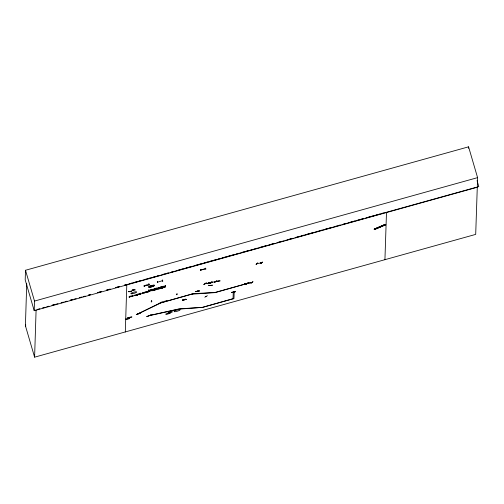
<?xml version="1.0" encoding="UTF-8"?>
<svg xmlns="http://www.w3.org/2000/svg" width="504" height="504" viewBox="0 0 504 504"><rect width="100%" height="100%" fill="white"/><g stroke="black" fill="none" stroke-linecap="round" stroke-linejoin="round"><path stroke-width="0.76" d="M25.666 326.624L25.672 324.576M34.606 355.131L34.6 357.172L384.993 259.667M25.502 270.264L25.2 279.877L34.209 310.685L477.282 187.249L477.584 177.635L468.575 146.828L25.502 270.264L34.511 301.071L34.209 310.685M26.737 283.758L25.408 325.723L34.6 357.172L36.105 309.771M125.307 332.016L126.813 284.495L124.545 285.132L126.813 284.495M134.688 295.048L134.801 295.735L135.872 295.539M135.072 295.508C138.959 294.286 132.659 295.621 135.885 295.47M136.949 295.092L137.983 294.412L136.653 294.865L136.634 295.18L138.127 294.651L136.956 294.827M140.748 293.971L140.433 293.372M140.452 293.303L141.019 293.145L141.076 293.945L139.117 294.223L140.528 293.561M142.418 293.171L142.997 293.007M142.928 292.748L143.243 292.547C143.142 293.763 142.298 293.914 142.928 292.635M144.106 285.472L144.131 286.518M144.862 292.055L144.919 292.874L145.177 291.967M145.631 291.999C145.013 293.391 147.578 292.207 146.828 292.421C145.656 293.114 145.807 291.413 146.954 291.671M147.514 291.406L147.943 291.564L147.514 291.406L147.874 291.236M147.514 291.337L147.596 292.125L147.911 292.036L147.609 291.721M147.943 291.564L147.59 291.589M148.34 290.336L148.882 290.065M148.415 290.506L149.65 290.272L148.308 290.89L148.8 290.902L149.997 290.184L148.34 290.247M148.844 283.941L149.108 285.119M148.938 284.136L148.863 285.132M149.316 290.833L149.959 290.657L150.022 291.451L149.297 290.902M151.71 289.561L152.107 289.17L150.696 290.266L150.324 289.668L150.381 290.468L151.792 289.334M151.49 290.732C154.451 289.756 151.471 291.533 151.414 290.405L152.643 290.109M151.868 289.592L152.164 289.97L152.183 289.428M154.438 289.894L153.09 290.594L154.363 289.573M155.547 289.025L156.587 288.345L155.566 288.628L155.238 289.113L156.731 288.578L155.553 288.924M157.683 288.918L158.262 288.754M158.212 287.727L158.193 288.288L158.527 287.639L158.136 287.469M159.825 287.431L160.404 287.274M161.671 287.519L160.889 287.746L160.965 288.401L162.067 288.244M162.086 288.168L161.286 288.338L161.185 287.664L162.508 287.721L161.267 288.206M161.494 286.952L161.784 287.286L161.708 286.808L160.719 287.242M162.175 287.078L163.762 286.543L162.452 286.858L163.441 286.581L162.918 286.618M162.773 287.154L163.132 287.053M163.107 287.129L162.855 287.878L163.208 287.312M163.863 286.644L165.306 286.31L165.249 285.51L164.978 286.335M165.224 286.404L165.281 287.198L164.556 286.65M192.364 293.945L160.877 302.91L137.819 313.961L160.234 302.954L192.364 293.945L192.251 293.561M233.043 298.859L233.257 292.068L234.177 291.816L233.963 298.607L201.562 307.629L233.05 298.664M468.531 148.308L468.575 146.828M131.349 291.583L128.281 291.69L131.21 291.64M151.187 301.915L151.509 300.812L151.395 301.783M151.37 301.827L151.433 300.8M176.331 294.424L176.665 294.286M176.728 294.796L177.043 293.674L176.98 294.701M182.719 300.661L185.359 299.093L182.946 300.636M203.912 284.445L206.306 282.876M212.033 281.742L209.96 283.229L212.039 281.749M248.201 282.643L246.519 284.036M248.39 282.574L246.588 284.054M256.234 264.398L257.865 262.924M257.67 263.019L255.994 264.411M179.972 309.821L179.959 309.847A3.049 0.605 -16.3 0 1 175.505 311.642A3.049 0.605 -16.3 0 1 175.537 310.546A3.049 0.605 -16.3 0 1 179.922 309.865L179.959 309.847M157.525 281.629L157.601 282.662L157.481 281.427M200.598 269.602L200.674 270.642L200.655 269.634M208.675 285.629L212.493 285.195L208.624 285.661M374.441 229.087L384.697 224.677L374.056 229.181L374.409 229.087M375.31 229.093L385.844 224.677L375.278 229.093M154.501 285.39A3.062 0.605 -16.3 0 1 150.066 287.167A3.055 0.605 -16.3 0 1 150.11 286.083A3.055 0.605 -16.3 0 1 154.501 285.409A3.055 0.605 -16.3 0 1 150.079 287.185A3.062 0.605 -16.3 0 1 150.104 286.07A3.062 0.605 -16.3 0 1 154.501 285.39L154.545 285.34M125.458 319.24L129.597 318.61M165.873 314.124L170.075 313.375M170.069 313.419L165.904 314.149M186.348 299.42L182.429 299.968M199.345 290.928L195.287 291.545L199.483 290.852M235.425 291.759L231.361 292.408L235.519 291.684M127.55 318.887L129.774 317.413M196.925 291.577L197.297 291.419M233.465 292.005L233.881 291.841L233.598 292.011M245.99 283.935L246.362 283.796M167.933 313.803L170.075 312.304M170.22 312.304L168.078 313.778M257.059 263.718L257.531 263.617M261.349 262.338C260.146 262.401 262.294 262.553 261.122 262.861M260.858 263.447L262.559 262.036L260.656 263.453M375.215 229.188L385.629 224.683M196.913 291.57L197.329 291.4M197.379 291.173L197.807 290.978L197.524 291.148M210.307 282.927L210.048 283.072M252.794 281.717L250.929 283.235L253.014 281.717M200.787 270.081L205.512 268.733M129.893 291.596L133.724 289.939M130.108 291.564L130.202 291.451M133.264 290.09L133.51 289.97M211.277 282.473L211.674 282.397M215.019 281.812L215.504 281.679M216.544 280.917L214.439 282.454L216.512 280.967M125.49 319.271L129.597 318.585M168.166 312.556L172.374 311.85L168.065 312.6M144.194 286.014L148.856 284.672L144.245 286.007M203.736 284.514L206.35 282.939M212.272 282.53L208.347 283.128M195.35 291.627L199.275 291.098M212.272 282.605L208.215 283.147M205.808 296.554L205.468 296.591L205.997 296.459M207.39 295.678L204.8 297.228M248.346 283.469L244.421 283.991M136.918 294.512L137.888 294.229M155.516 288.439L156.492 288.162M162.376 280.728L157.777 282.12M200.838 270.068L205.5 268.701M216.298 281.32L220.009 280.917M210.521 285.422L210.842 285.327M218.175 281.15L218.201 281.137M138.386 313.816L138.562 313.734M192.244 293.756L215.12 292.421L246.595 283.651L215.113 292.622L192.358 294.141L193.013 293.819M261.305 262.401L261.349 262.874L261.33 262.345M251.824 282.536L247.508 283.361L251.887 282.486M128.495 291.608L131.204 291.684M135.122 289.926L132.212 289.945L135.141 289.869M374.251 229.194L384.508 224.683M151.433 290.474L152.416 290.462M135.759 295.35L135.967 295.098L135.078 295.287M161.954 288.049L162.168 287.797L161.274 287.986M205.197 283.683L209.248 283.046M209.129 283.122L205.191 283.733M184.558 299.823L184.155 299.893M148.497 290.266L148.863 290.134M140.591 312.908L136.307 314.572M151.036 314.924L146.815 316.594M146.714 316.581L151.124 314.956M129.377 296.465L130.278 296.22M129.238 296.447L130.649 296.1M145.94 291.98L146.658 291.778M146.015 292.238L147.269 292.011L145.706 292.251M161.198 287.734L161.916 287.532M136.886 294.437L137.907 294.16M155.49 288.37L156.511 288.086M162.735 286.612C161.097 287.261 164.947 286.392 162.194 287.078M135.771 295.413L135.066 295.565M161.973 288.112L161.267 288.263M162.326 280.224L162.578 281.207L162.25 280.016L162.559 280.199M157.317 281.73L157.506 281.396M205.367 268.254L205.663 269.111M149.392 291.091L148.088 291.992L149.694 291.268M164.651 286.839L163.346 287.74L164.953 287.022M34.511 301.071L477.584 177.635M37.617 309.349L39.885 308.719M42.909 307.875L45.177 307.245L42.909 307.837M46.689 306.823L48.957 306.186M55.761 304.296L58.023 303.66M64.827 301.764L67.095 301.134M73.899 299.237L76.167 298.607M82.971 296.711L85.239 296.081M101.109 291.659L97.335 292.711L101.115 291.646M110.181 289.132L106.401 290.184L110.181 289.126M129.843 283.658L132.111 283.021M133.623 282.599L137.409 281.547M138.928 281.125L141.196 280.489M144.226 279.644L146.494 279.014M148.012 278.592L150.28 277.962M153.31 277.118L155.585 276.482M157.097 276.06L159.365 275.43M162.395 274.586L164.669 273.949M166.181 273.527L168.456 272.897M171.48 272.053L173.754 271.423M176.784 270.579L182.839 268.89M185.869 268.046L191.923 266.358M194.953 265.514L202.526 263.403M204.038 262.981L207.824 261.929M209.336 261.507L211.611 260.877M213.123 260.455L216.909 259.396M218.421 258.974L220.695 258.344M222.207 257.922L225.994 256.864M227.506 256.442L229.78 255.811M231.292 255.389L235.078 254.337M236.597 253.915L238.864 253.279M241.895 252.435L244.163 251.805M245.681 251.383L247.949 250.746M250.979 249.908L253.247 249.272M254.766 248.85L257.034 248.22M260.064 247.376L262.338 246.739M263.85 246.317L266.118 245.687M269.149 244.843L272.935 243.791M278.233 242.311L282.019 241.258M287.318 239.778L291.104 238.726M296.409 237.252L300.189 236.193M301.707 235.771L303.975 235.141M305.493 234.719L309.28 233.667M310.792 233.245L313.06 232.609M316.09 231.764L318.364 231.134M319.876 230.712L322.151 230.076M325.174 229.232L327.449 228.602M328.961 228.18L331.235 227.55M334.259 226.706L336.533 226.069M338.045 225.647L340.32 225.017M343.35 224.173L345.618 223.537M348.648 222.692L354.703 221.01M357.733 220.166L363.787 218.478M366.817 217.633L374.39 215.523M375.902 215.101L379.688 214.049M381.2 213.627L383.475 212.99M127.562 284.401L159.365 275.537M160.877 275.115L168.449 273.011M169.961 272.588L266.118 245.801M267.63 245.379L275.203 243.268M276.715 242.846L284.288 240.736M285.799 240.314L293.372 238.203M294.89 237.781L331.229 227.657M332.741 227.235L340.313 225.124M341.832 224.702L363.787 218.591M365.299 218.169L385.743 212.474M476.45 187.236L386.499 212.26L384.93 259.68L475.7 234.392L477.282 187.249M477.206 187.028L478.8 186.587L477.055 180.621M149.146 284.111L148.806 283.928M145.31 285.352L146.777 284.943M164.991 285.863L165.325 285.768M138.449 294.21L138.808 294.109M141.095 293.404L139.463 294.122L140.496 294.046M150.035 290.915L148.825 291.375L149.405 291.35M165.293 286.663L164.09 287.129L164.663 287.097M160.77 302.331L163.019 301.701M164.518 301.285L166.767 300.661M151.956 301.178L151.528 301.342M161.104 286.637L161.683 286.562M136.956 294.884L137.8 294.733L136.949 294.991M161.053 286.713L161.412 286.908M163.012 286.259L163.554 286.196M257.09 263.705L261.463 262.798M211.245 282.473L215.473 281.692M210.426 282.309L208.039 283.846L210.452 282.259M244.314 284.036L248.478 283.38M186.448 299.294L182.391 299.911M158.199 287.986L157.034 288.609L158.206 287.929M160.19 288.32L159.025 288.943L160.19 288.263M156.057 289.472L154.892 290.096L156.057 289.416M144.931 292.572L143.766 293.196L144.931 292.515M216.222 281.327L220.002 280.848M205.601 268.153L205.909 269.098M162.836 281.119L162.351 280.224M140.584 312.915L136.275 314.521M160.121 302.57L160.234 302.954M129.137 297.152L131.015 296.415L129.144 296.768L130.687 296.572L129.156 297.139M131.405 296.106L131.387 296.642L131.72 296.547L131.733 296.012L131.405 296.106M132.886 295.691L132.867 296.232L133.195 296.138L133.213 295.602L132.886 295.691M138.449 294.141L138.77 294.588L138.808 294.04L138.449 294.141M153.638 289.176L154.589 288.994L153.562 289.466L153.972 289.466L154.911 288.918L153.638 289.176M156.064 289.208L156.045 289.775L156.379 289.12L156.064 289.208M157.67 289.258L158.527 289.019L158.577 288.553L157.689 289.252M159.812 287.771L160.675 287.532L160.726 287.066L159.812 287.771M160.196 288.061L160.178 288.622L160.511 287.973L160.196 288.061M154.583 290.065L153.405 290.468L154.583 290.065M148.705 315.611L148.459 315.869L178.813 309.154L201.569 307.434L179.462 308.832L148.705 315.611M261.072 262.88L260.914 262.427L261.091 262.868M127.72 317.69L131.947 316.959L127.72 317.684M54.249 304.712L51.981 305.348L54.249 304.681M63.315 302.186L61.047 302.822L63.321 302.161M72.387 299.659L70.119 300.289L72.387 299.634M81.459 297.133L79.191 297.763L81.459 297.114M90.531 294.607L88.263 295.237L90.531 294.588M119.253 286.606L115.473 287.658L119.253 286.6M132.873 295.905L131.727 296.226L132.873 295.968M132.25 293.756A3.055 0.605 -16.3 0 0 136.678 291.98A3.055 0.605 -16.3 0 0 132.287 292.66A3.055 0.605 -16.3 0 0 132.25 293.756"/></g></svg>
